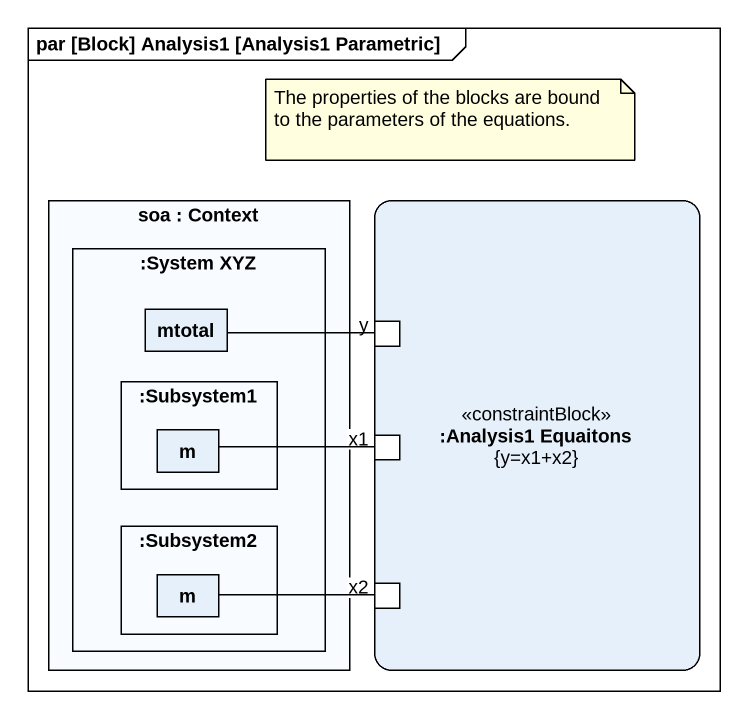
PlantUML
@startuml
mainframe par [Block] Analysis1 [Analysis1 Parametric]
rectangle "soa : Context" as soa {
  rectangle ":System XYZ" as System_XYZ {
    rectangle mtotal
    rectangle ":Subsystem1" as Subsystem1 {
      rectangle m
    }
    rectangle ":Subsystem2" as Subsystem2 {
      rectangle "m" as m_2
    }
  }
}
rectangle ":Analysis1 Equaitons\n{y=x1+x2}" as Analysis1_Equaitons <<constraintBlock>> {
  port y
  port x1
  port x2
}
mtotal -right- y
m -right- x1
m_2 -right- x2
note as N1
  The properties of the blocks are bound to the parameters of the equations.
end note
@enduml
